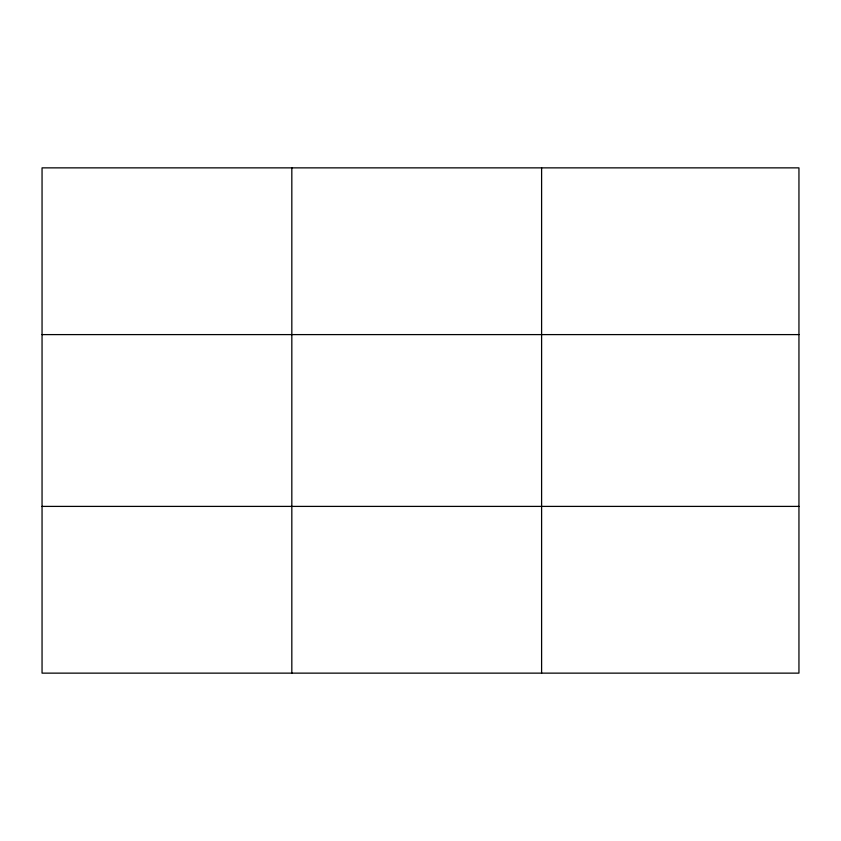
<?xml version="1.0" encoding="UTF-8"?>
<svg xmlns="http://www.w3.org/2000/svg" width="841" height="841" viewBox="0 0 841 841"><rect width="100%" height="100%" fill="white"/><g stroke="black" fill="none" stroke-linecap="round" stroke-linejoin="round"><path stroke-width="1.26" d="M798.95 334.602L798.95 167.864L42.05 167.864L42.05 673.136L798.95 673.136L798.95 334.602L42.05 334.602M42.05 506.398L798.95 506.398M541.604 167.864L541.604 673.136M291.827 167.864L291.827 673.136"/></g></svg>
